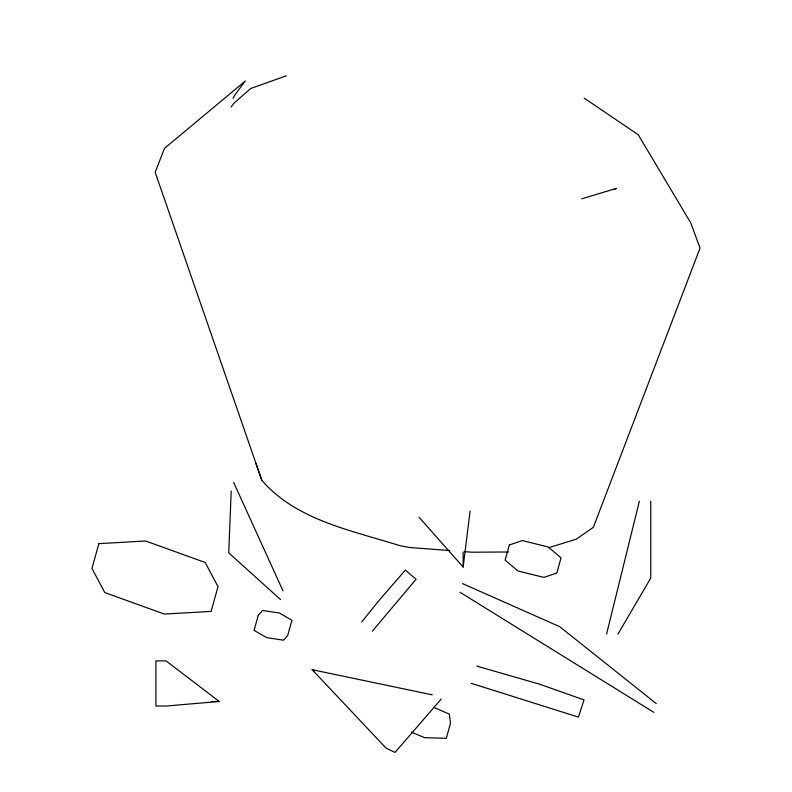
<?xml version="1.0" encoding="UTF-8"?>
<svg xmlns="http://www.w3.org/2000/svg" width="792" height="792" viewBox="0 0 792 792"><rect width="100%" height="100%" fill="white"/><g stroke="black" fill="none" stroke-linecap="round" stroke-linejoin="round"><path stroke-width="1.19" d="M231.205 491.07L228.73 552.865L280.556 599.574M419.027 517.245L463.152 567.062L470.092 511.048M606.563 634.115L639.372 501.158M233.076 98.337L234.709 95.119L245.322 80.992L164.459 148.401L155.173 172.3L261.845 480.378C296.436 520.265 351.589 530.422 399.574 545.579L409.197 547.47L449.846 550.539M617.948 634.115L650.757 578.071L650.757 501.158M231.066 107.098L233.897 103.267L250.718 88.496L286.377 75.784M361.647 622.027L378.279 601.375L405.385 570.101L416.067 579.269L372.329 631.194M441.203 699.108L395.02 752.4L386.11 748.143L312.147 669.686L432.293 694.851M614.245 189.565L616.394 188.367L581.754 198.822M548.955 547.618L576.22 539.203L593.366 527.304L700.039 248.074L690.753 222.859L638.174 134.68L584.159 98.119M219.255 701.474L166.053 706.038L155.895 706.038L155.895 660.894L166.053 660.894L219.255 701.474L211.355 701.474M508.513 551.994L472.022 552.212L464.627 551.648M476.843 666.112L539.639 684.209L584.031 699.91L578.388 717.097L471.2 683.298M433.996 707.543L449.312 714.057L450.529 723.175L446.312 738.312L424.552 737.679L411.424 732.105M462.498 583.585L559.637 626.63L656.281 703.623M312.147 669.686L314.375 670.755M460.063 592.307L653.855 712.345M233.63 482.358L282.992 590.852M255.994 463.548L261.845 480.378M463.152 551.955L463.152 567.062M98.871 543.649L91.961 568.428L104.772 592.564L164.33 614.067L211.098 611.414L218.008 586.644L205.197 562.498L145.639 541.005L98.871 543.649M258.301 615.206L254.074 630.353L266.656 637.629L283.487 640.174L287.724 635.432L291.951 620.284L279.368 613.008L262.548 610.464L258.301 615.206M509.355 544.985L505.138 560.132L518.057 570.992L543.916 577.418L556.845 572.982L561.063 557.835L548.143 546.985L522.284 540.56L509.355 544.985"/></g></svg>
